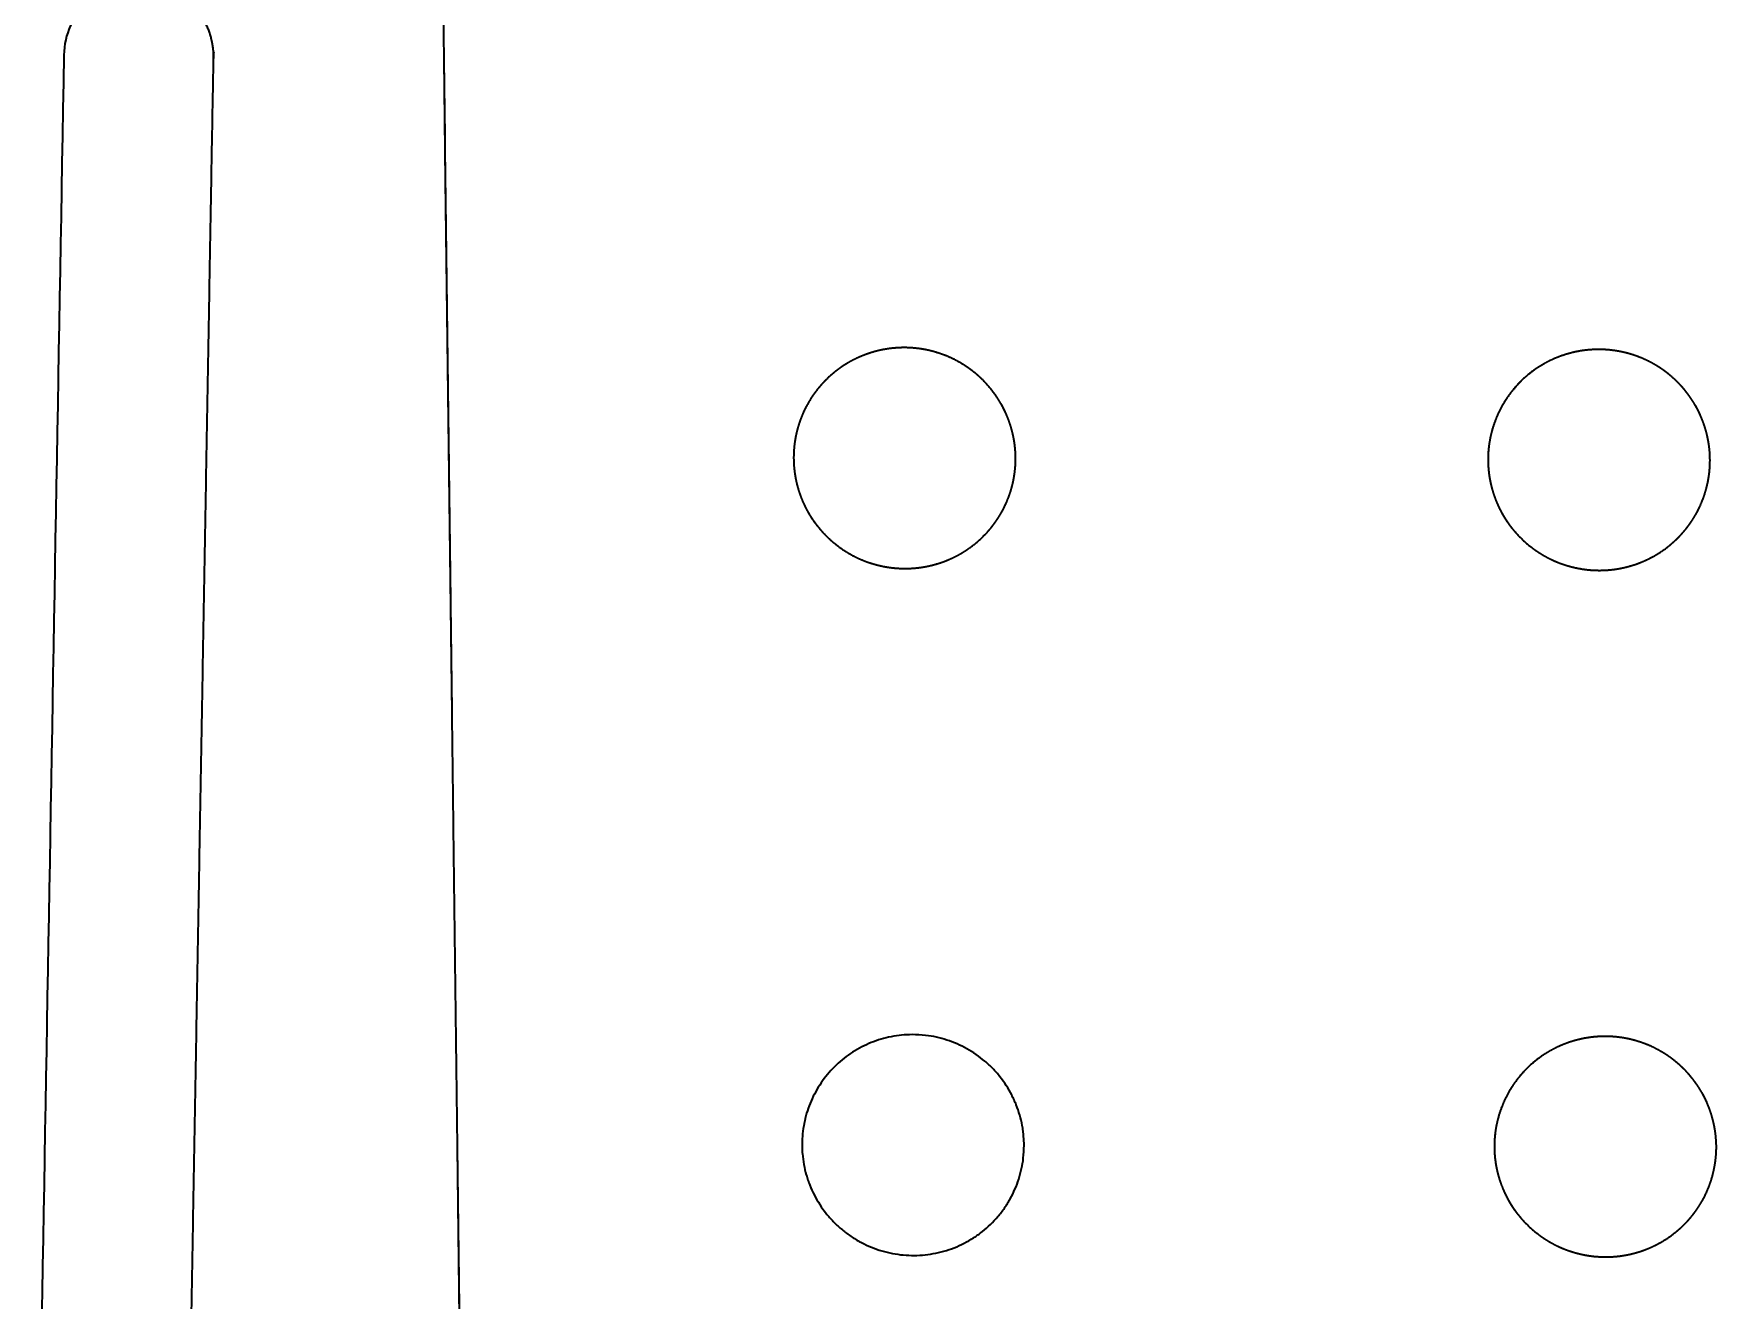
# Model space of a CAD drawing. Header units: millimetres. Extents: x 0 to 2809, y -1128 to 717.
# Drawn here: x 104.7 to 385.2, y -792.8 to -581.6 of the extents above; entities that cross this region are included whole.
import ezdxf

# ---------------------------------------------------------------- set-up
doc = ezdxf.new("R2010")
doc.units = ezdxf.units.MM
doc.layers.add('Blocks', color=7, linetype='Continuous')
doc.layers.add('Blocks$Inner', color=7, linetype='Continuous', lineweight=25, true_color=0x007f00)
doc.layers.add('Blocks$Outline', color=7, linetype='Continuous', lineweight=35, true_color=0xff3f3f)

# ---------------------------------------------------------------- blocks, each defined once
blk = doc.blocks.new('Balcony Lounge Bench w Arm Top')
at = {"layer": 'Blocks$Inner'}
blk.add_lwpolyline([(630.11, 196.08), (629.98, 196.08), (629.42, 196.07), (627.2, 196.04), (591.65, 195.61), (520.54, 194.73), (378.33, 192.99), (307.22, 192.12), (271.67, 191.68), (253.89, 191.46), (245, 191.36), (236.12, 191.25), (165.01, 190.37), (129.46, 189.94), (125.01, 189.88), (123.9, 189.87), (123.35, 189.86), (123.28, 189.86)], dxfattribs=at)
for points, weights, knots in [([(211.62, 401.18), (211.11, 401.18), (210.6, 401.16), (210.08, 401.12), (209.78, 401.09), (209.47, 401.06), (209.17, 401.02), (208.87, 400.98), (208.57, 400.93), (208.28, 400.87), (207.68, 400.76), (207.1, 400.63), (206.52, 400.46), (205.94, 400.29), (205.38, 400.1), (204.81, 399.87), (204.53, 399.76), (204.25, 399.64), (203.98, 399.52), (203.7, 399.39), (203.43, 399.26), (203.16, 399.12), (202.08, 398.56), (201.07, 397.9), (200.13, 397.15), (199.65, 396.78), (199.2, 396.38), (198.76, 395.95), (198.54, 395.74), (198.33, 395.52), (198.12, 395.3), (197.92, 395.07), (197.72, 394.85), (197.52, 394.62), (196.74, 393.69), (196.06, 392.7), (195.47, 391.64), (195.17, 391.11), (194.9, 390.56), (194.66, 390), (194.42, 389.44), (194.21, 388.88), (194.02, 388.3), (193.65, 387.16), (193.4, 385.98), (193.26, 384.76)], [1.00000000129, 1.00000000129, 1.00000000129, 1.00000000129, 1.00000000129, 1.00000000129, 1.00000000129, 1.00000000129, 1.00000000129, 1.00000000129, 1.00000000129, 1.00000000129, 1.00000000129, 1.00000000129, 1.00000000129, 1.00000000129, 1.00000000129, 1.00000000129, 1.00000000129, 1.00000000129, 1.00000000129, 1.00000000129, 1.00000000129, 1.00000000129, 1.00000000129, 1.00000000129, 1.00000000128, 1.00000000128, 1.00000000128, 1.00000000128, 1.00000000128, 1.00000000128, 1.00000000128, 1.00000000128, 1.00000000128, 1.00000000128, 1.00000000128, 1.00000000127, 1.00000000127, 1.00000000127, 1.00000000127, 1.00000000127, 1.00000000127, 1.00000000085, 1.00000000042, 1], [188.07936, 188.07936, 188.07936, 188.07936, 190.339095, 190.339095, 190.339095, 191.674228, 191.674228, 191.674228, 193.002714, 193.002714, 193.002714, 195.645063, 195.645063, 195.645063, 198.288148, 198.288148, 198.288148, 199.617567, 199.617567, 199.617567, 200.952643, 200.952643, 200.952643, 206.249106, 206.249106, 206.249106, 208.904177, 208.904177, 208.904177, 210.238948, 210.238948, 210.238948, 211.56576, 211.56576, 211.56576, 216.859268, 216.859268, 216.859268, 219.526189, 219.526189, 219.526189, 222.174239, 222.174239, 222.174239, 227.481018, 227.481018, 227.481018, 227.481018]), ([(211.35, 285.44), (210.74, 285.44), (210.14, 285.41), (209.55, 285.35), (208.36, 285.23), (207.18, 285), (206.01, 284.65), (205.72, 284.56), (205.43, 284.46), (205.15, 284.36), (204.86, 284.26), (204.58, 284.15), (204.3, 284.04), (203.74, 283.8), (203.2, 283.55), (202.66, 283.26), (202.13, 282.98), (201.62, 282.67), (201.11, 282.34), (200.86, 282.17), (200.61, 281.99), (200.37, 281.81), (200.12, 281.63), (199.88, 281.44), (199.65, 281.25), (198.7, 280.48), (197.85, 279.63), (197.08, 278.7), (196.7, 278.23), (196.34, 277.75), (196, 277.24), (195.83, 276.99), (195.66, 276.73), (195.5, 276.47), (195.35, 276.21), (195.2, 275.94), (195.05, 275.68), (194.48, 274.61), (194.01, 273.5), (193.66, 272.34), (193.48, 271.76), (193.32, 271.17), (193.2, 270.57), (193.08, 269.98), (192.99, 269.38), (192.93, 268.78), (192.86, 268.09), (192.82, 267.4), (192.83, 266.71)], [1.00000000034, 1.00000000034, 1.00000000034, 1.00000000034, 1.00000000034, 1.00000000034, 1.00000000034, 1.00000000034, 1.00000000034, 1.00000000034, 1.00000000034, 1.00000000034, 1.00000000034, 1.00000000034, 1.00000000034, 1.00000000034, 1.00000000034, 1.00000000034, 1.00000000034, 1.00000000034, 1.00000000034, 1.00000000034, 1.00000000034, 1.00000000034, 1.00000000034, 1.00000000034, 1.00000000034, 1.00000000034, 1.00000000034, 1.00000000034, 1.00000000034, 1.00000000034, 1.00000000033, 1.00000000033, 1.00000000033, 1.00000000033, 1.00000000033, 1.00000000033, 1.00000000033, 1.00000000033, 1.00000000033, 1.00000000033, 1.00000000033, 1.00000000033, 1.00000000033, 1.00000000033, 1.00000000022, 1.00000000011, 1], [286.704194, 286.704194, 286.704194, 286.704194, 288.498263, 288.498263, 288.498263, 292.12958, 292.12958, 292.12958, 293.044825, 293.044825, 293.044825, 293.955401, 293.955401, 293.955401, 295.766709, 295.766709, 295.766709, 297.578767, 297.578767, 297.578767, 298.490292, 298.490292, 298.490292, 299.405569, 299.405569, 299.405569, 303.036714, 303.036714, 303.036714, 304.857273, 304.857273, 304.857273, 305.772436, 305.772436, 305.772436, 306.68213, 306.68213, 306.68213, 310.311781, 310.311781, 310.311781, 312.140503, 312.140503, 312.140503, 313.95625, 313.95625, 313.95625, 316.032245, 316.032245, 316.032245, 316.032245])]:
    blk.add_rational_spline(points, weights, degree=3, knots=knots, dxfattribs=at)
for points, knots in [([(229.84, 380.62), (229.91, 381.22), (229.95, 381.83), (229.96, 382.44), (229.97, 383.05), (229.95, 383.66), (229.9, 384.26), (229.8, 385.47), (229.59, 386.66), (229.25, 387.82), (229.09, 388.41), (228.89, 388.99), (228.67, 389.55), (228.45, 390.11), (228.2, 390.66), (227.92, 391.2), (227.65, 391.73), (227.35, 392.25), (227.03, 392.76), (226.7, 393.27), (226.35, 393.76), (225.97, 394.24), (225.22, 395.18), (224.39, 396.05), (223.47, 396.83), (223.01, 397.22), (222.53, 397.58), (222.04, 397.93), (221.79, 398.1), (221.53, 398.26), (221.28, 398.42), (221.02, 398.58), (220.76, 398.74), (220.5, 398.88), (219.45, 399.47), (218.35, 399.94), (217.21, 400.31), (216.92, 400.4), (216.63, 400.49), (216.34, 400.56), (216.05, 400.64), (215.75, 400.71), (215.46, 400.78), (214.87, 400.9), (214.28, 401), (213.68, 401.07), (213, 401.14), (212.31, 401.18), (211.62, 401.18)], [156.865905, 156.865905, 156.865905, 156.865905, 158.696818, 158.696818, 158.696818, 160.523878, 160.523878, 160.523878, 164.158239, 164.158239, 164.158239, 165.988784, 165.988784, 165.988784, 167.80526, 167.80526, 167.80526, 169.617586, 169.617586, 169.617586, 171.443195, 171.443195, 171.443195, 175.081865, 175.081865, 175.081865, 176.898776, 176.898776, 176.898776, 177.814229, 177.814229, 177.814229, 178.726987, 178.726987, 178.726987, 182.356782, 182.356782, 182.356782, 183.2672, 183.2672, 183.2672, 184.182827, 184.182827, 184.182827, 186.00261, 186.00261, 186.00261, 188.07936, 188.07936, 188.07936, 188.07936]), ([(326.13, 402.24), (325.61, 402.24), (325.09, 402.21), (324.27, 402.14), (323.96, 402.11), (323.36, 402.03), (323.07, 401.98), (322.18, 401.81), (321.59, 401.67), (320.44, 401.34), (319.87, 401.14), (319.03, 400.81), (318.75, 400.69), (318.2, 400.44), (317.93, 400.3), (316.58, 399.6), (315.58, 398.94), (314.17, 397.81), (313.71, 397.41), (313.06, 396.77), (312.84, 396.56), (312.43, 396.11), (312.23, 395.88), (311.26, 394.73), (310.58, 393.74), (309.7, 392.14), (309.43, 391.59), (308.95, 390.48), (308.74, 389.91), (308.19, 388.19), (307.93, 387.01), (307.79, 385.79)], [188.106057, 188.106057, 188.106057, 188.106057, 190.401571, 190.401571, 191.727325, 191.727325, 193.05308, 193.05308, 195.704589, 195.704589, 198.356097, 198.356097, 199.681852, 199.681852, 201.007606, 201.007606, 206.310624, 206.310624, 208.962133, 208.962133, 210.287887, 210.287887, 211.613642, 211.613642, 216.916659, 216.916659, 219.568168, 219.568168, 222.219677, 222.219677, 227.522695, 227.522695, 227.522695, 227.522695]), ([(344.33, 381.69), (344.39, 382.3), (344.43, 382.91), (344.44, 383.52), (344.45, 384.13), (344.43, 384.74), (344.38, 385.34), (344.28, 386.55), (344.06, 387.74), (343.73, 388.9), (343.56, 389.48), (343.36, 390.07), (343.14, 390.63), (342.92, 391.19), (342.67, 391.74), (342.39, 392.28), (342.12, 392.81), (341.82, 393.33), (341.49, 393.84), (341.16, 394.35), (340.81, 394.84), (340.43, 395.31), (339.68, 396.26), (338.85, 397.12), (337.93, 397.9), (337.47, 398.29), (337, 398.65), (336.5, 399), (336.25, 399.17), (336, 399.33), (335.74, 399.49), (335.49, 399.65), (335.23, 399.8), (334.96, 399.95), (333.92, 400.53), (332.82, 401.01), (331.68, 401.37), (331.39, 401.46), (331.1, 401.55), (330.81, 401.62), (330.52, 401.7), (330.23, 401.77), (329.93, 401.83), (329.35, 401.96), (328.75, 402.06), (328.16, 402.12), (327.49, 402.2), (326.81, 402.24), (326.13, 402.24)], [156.896302, 156.896302, 156.896302, 156.896302, 158.728088, 158.728088, 158.728088, 160.556083, 160.556083, 160.556083, 164.192736, 164.192736, 164.192736, 166.024558, 166.024558, 166.024558, 167.842344, 167.842344, 167.842344, 169.656046, 169.656046, 169.656046, 171.483067, 171.483067, 171.483067, 175.124349, 175.124349, 175.124349, 176.942526, 176.942526, 176.942526, 177.858585, 177.858585, 177.858585, 178.771904, 178.771904, 178.771904, 182.403733, 182.403733, 182.403733, 183.314608, 183.314608, 183.314608, 184.230674, 184.230674, 184.230674, 186.051281, 186.051281, 186.051281, 188.106057, 188.106057, 188.106057, 188.106057]), ([(193.13, 382.56), (193.14, 381.38), (193.25, 380.22), (193.59, 378.5), (193.73, 377.93), (194.06, 376.81), (194.25, 376.26), (194.68, 375.19), (194.92, 374.66), (195.45, 373.63), (195.74, 373.13), (196.69, 371.65), (197.4, 370.74), (198.59, 369.48), (199.01, 369.08), (199.89, 368.32), (200.35, 367.95), (201.77, 366.94), (202.76, 366.36), (204.34, 365.63), (204.88, 365.41), (205.98, 365.02), (206.54, 364.86), (208.22, 364.44), (209.36, 364.27), (210.85, 364.19), (211.17, 364.18), (211.5, 364.18)], [100.882808, 100.882808, 100.882808, 100.882808, 104.381496, 104.381496, 106.13084, 106.13084, 107.880183, 107.880183, 109.629527, 109.629527, 111.378871, 111.378871, 114.877558, 114.877558, 116.626902, 116.626902, 118.376246, 118.376246, 121.874933, 121.874933, 123.624277, 123.624277, 125.37362, 125.37362, 128.872308, 128.872308, 129.848237, 129.848237, 129.848237, 129.848237]), ([(307.67, 383.62), (307.68, 382.44), (307.79, 381.28), (308.13, 379.55), (308.27, 378.98), (308.6, 377.87), (308.79, 377.32), (309.22, 376.24), (309.46, 375.72), (309.99, 374.69), (310.28, 374.18), (311.22, 372.7), (311.94, 371.79), (313.13, 370.53), (313.55, 370.13), (314.42, 369.37), (314.88, 369), (316.3, 367.99), (317.3, 367.41), (318.87, 366.68), (319.41, 366.46), (320.51, 366.08), (321.07, 365.91), (322.75, 365.49), (323.89, 365.32), (325.37, 365.24), (325.7, 365.24), (326.02, 365.24)], [100.876688, 100.876688, 100.876688, 100.876688, 104.377203, 104.377203, 106.127461, 106.127461, 107.877719, 107.877719, 109.627976, 109.627976, 111.378234, 111.378234, 114.878749, 114.878749, 116.629007, 116.629007, 118.379265, 118.379265, 121.87978, 121.87978, 123.630038, 123.630038, 125.380296, 125.380296, 128.880811, 128.880811, 129.851545, 129.851545, 129.851545, 129.851545]), ([(334.34, 367.24), (334.39, 367.26), (334.42, 367.28), (334.46, 367.3), (335.53, 367.85), (336.54, 368.51), (337.48, 369.27), (337.95, 369.65), (338.41, 370.05), (338.84, 370.47), (339.27, 370.89), (339.68, 371.33), (340.07, 371.8), (340.46, 372.26), (340.83, 372.74), (341.17, 373.24), (341.51, 373.74), (341.84, 374.26), (342.13, 374.79), (342.72, 375.85), (343.19, 376.96), (343.56, 378.12), (343.75, 378.7), (343.9, 379.29), (344.03, 379.89), (344.16, 380.48), (344.26, 381.08), (344.33, 381.69)], [138.559398, 138.559398, 138.559398, 138.559398, 138.672921, 138.672921, 138.672921, 142.312855, 142.312855, 142.312855, 144.139323, 144.139323, 144.139323, 145.952416, 145.952416, 145.952416, 147.76957, 147.76957, 147.76957, 149.600859, 149.600859, 149.600859, 153.236798, 153.236798, 153.236798, 155.064587, 155.064587, 155.064587, 156.896302, 156.896302, 156.896302, 156.896302]), ([(219.85, 366.19), (219.89, 366.21), (219.91, 366.22), (219.93, 366.24), (221.01, 366.79), (222.02, 367.45), (222.97, 368.2), (223.44, 368.58), (223.9, 368.98), (224.33, 369.41), (224.77, 369.83), (225.18, 370.27), (225.57, 370.73), (225.96, 371.19), (226.32, 371.67), (226.67, 372.17), (227.01, 372.67), (227.34, 373.19), (227.63, 373.72), (228.22, 374.78), (228.7, 375.89), (229.07, 377.05), (229.26, 377.63), (229.41, 378.22), (229.54, 378.81), (229.67, 379.41), (229.77, 380.01), (229.84, 380.62)], [138.563674, 138.563674, 138.563674, 138.563674, 138.645644, 138.645644, 138.645644, 142.285364, 142.285364, 142.285364, 144.111638, 144.111638, 144.111638, 145.924571, 145.924571, 145.924571, 147.741569, 147.741569, 147.741569, 149.572592, 149.572592, 149.572592, 153.207692, 153.207692, 153.207692, 155.034924, 155.034924, 155.034924, 156.865905, 156.865905, 156.865905, 156.865905]), ([(211.5, 364.18), (211.71, 364.18), (211.92, 364.19), (212.13, 364.19), (212.43, 364.2), (212.74, 364.22), (213.04, 364.25), (214.23, 364.35), (215.41, 364.56), (216.57, 364.9), (216.86, 364.98), (217.15, 365.07), (217.44, 365.17), (217.72, 365.27), (218.01, 365.37), (218.29, 365.49), (218.82, 365.69), (219.33, 365.93), (219.85, 366.19)], [129.848237, 129.848237, 129.848237, 129.848237, 130.486818, 130.486818, 130.486818, 131.397399, 131.397399, 131.397399, 135.027748, 135.027748, 135.027748, 135.940611, 135.940611, 135.940611, 136.856321, 136.856321, 136.856321, 138.563674, 138.563674, 138.563674, 138.563674]), ([(326.02, 365.24), (326.24, 365.24), (326.46, 365.24), (326.67, 365.25), (326.97, 365.26), (327.27, 365.28), (327.57, 365.3), (328.77, 365.4), (329.95, 365.62), (331.1, 365.96), (331.39, 366.04), (331.68, 366.13), (331.96, 366.23), (332.25, 366.33), (332.54, 366.43), (332.82, 366.55), (333.33, 366.75), (333.84, 366.98), (334.34, 367.24)], [129.851545, 129.851545, 129.851545, 129.851545, 130.512775, 130.512775, 130.512775, 131.423598, 131.423598, 131.423598, 135.054635, 135.054635, 135.054635, 135.967609, 135.967609, 135.967609, 136.883462, 136.883462, 136.883462, 138.559398, 138.559398, 138.559398, 138.559398]), ([(325.86, 286.84), (325.36, 286.84), (324.86, 286.82), (324.05, 286.75), (323.75, 286.72), (323.15, 286.64), (322.85, 286.59), (321.96, 286.43), (321.37, 286.29), (320.22, 285.96), (319.65, 285.76), (318.81, 285.43), (318.53, 285.31), (317.97, 285.06), (317.7, 284.92), (316.35, 284.23), (315.34, 283.57), (313.93, 282.45), (313.47, 282.05), (312.81, 281.41), (312.6, 281.19), (312.19, 280.75), (311.98, 280.52), (311.01, 279.37), (310.32, 278.37), (309.44, 276.78), (309.17, 276.23), (308.68, 275.12), (308.47, 274.55), (307.91, 272.83), (307.65, 271.65), (307.51, 270.44)], [220.406331, 220.406331, 220.406331, 220.406331, 222.616781, 222.616781, 223.943049, 223.943049, 225.269317, 225.269317, 227.921853, 227.921853, 230.574389, 230.574389, 231.900657, 231.900657, 233.226925, 233.226925, 238.531997, 238.531997, 241.184533, 241.184533, 242.510801, 242.510801, 243.837069, 243.837069, 249.142141, 249.142141, 251.794677, 251.794677, 254.447213, 254.447213, 259.752285, 259.752285, 259.752285, 259.752285]), ([(344.07, 266.26), (344.14, 266.87), (344.18, 267.48), (344.19, 268.09), (344.2, 268.69), (344.18, 269.3), (344.13, 269.91), (344.03, 271.12), (343.82, 272.3), (343.49, 273.47), (343.32, 274.05), (343.13, 274.63), (342.91, 275.2), (342.69, 275.76), (342.44, 276.31), (342.16, 276.85), (341.89, 277.38), (341.59, 277.9), (341.27, 278.41), (340.94, 278.92), (340.59, 279.41), (340.21, 279.89), (339.47, 280.83), (338.63, 281.7), (337.72, 282.48), (337.26, 282.87), (336.78, 283.23), (336.29, 283.58), (336.04, 283.75), (335.79, 283.92), (335.53, 284.08), (335.28, 284.24), (335.02, 284.39), (334.75, 284.54), (333.71, 285.12), (332.61, 285.6), (331.47, 285.96), (331.18, 286.06), (330.89, 286.14), (330.6, 286.22), (330.31, 286.3), (330.02, 286.37), (329.72, 286.43), (329.14, 286.56), (328.54, 286.66), (327.95, 286.72), (327.25, 286.8), (326.56, 286.84), (325.86, 286.84)], [189.143984, 189.143984, 189.143984, 189.143984, 190.975584, 190.975584, 190.975584, 192.803407, 192.803407, 192.803407, 196.439471, 196.439471, 196.439471, 198.27095, 198.27095, 198.27095, 200.088391, 200.088391, 200.088391, 201.901667, 201.901667, 201.901667, 203.728194, 203.728194, 203.728194, 207.36865, 207.36865, 207.36865, 209.186318, 209.186318, 209.186318, 210.102127, 210.102127, 210.102127, 211.015266, 211.015266, 211.015266, 214.646266, 214.646266, 214.646266, 215.556914, 215.556914, 215.556914, 216.472782, 216.472782, 216.472782, 218.293091, 218.293091, 218.293091, 220.406331, 220.406331, 220.406331, 220.406331]), ([(229.58, 268.74), (229.52, 269.35), (229.43, 269.95), (229.32, 270.55), (229.2, 271.15), (229.06, 271.74), (228.88, 272.32), (228.54, 273.48), (228.08, 274.59), (227.52, 275.66), (227.24, 276.19), (226.93, 276.72), (226.59, 277.22), (226.26, 277.73), (225.91, 278.21), (225.53, 278.68), (225.15, 279.14), (224.75, 279.59), (224.33, 280.01), (223.9, 280.44), (223.46, 280.85), (222.99, 281.24), (222.06, 282), (221.07, 282.67), (220.01, 283.25), (219.48, 283.53), (218.94, 283.79), (218.39, 284.02), (218.11, 284.14), (217.83, 284.25), (217.54, 284.35), (217.26, 284.45), (216.97, 284.55), (216.69, 284.64), (215.54, 284.99), (214.37, 285.22), (213.17, 285.34), (212.87, 285.37), (212.57, 285.4), (212.27, 285.41), (211.97, 285.43), (211.66, 285.44), (211.35, 285.44)], [259.385802, 259.385802, 259.385802, 259.385802, 261.21721, 261.21721, 261.21721, 263.044627, 263.044627, 263.044627, 266.67938, 266.67938, 266.67938, 268.50996, 268.50996, 268.50996, 270.326393, 270.326393, 270.326393, 272.138671, 272.138671, 272.138671, 273.964241, 273.964241, 273.964241, 277.602565, 277.602565, 277.602565, 279.419527, 279.419527, 279.419527, 280.335017, 280.335017, 280.335017, 281.247679, 281.247679, 281.247679, 284.877717, 284.877717, 284.877717, 285.788372, 285.788372, 285.788372, 286.704194, 286.704194, 286.704194, 286.704194]), ([(211.17, 248.44), (211.76, 248.44), (212.35, 248.46), (212.93, 248.52), (213.53, 248.58), (214.13, 248.67), (214.72, 248.78), (215.02, 248.84), (215.31, 248.91), (215.61, 248.98), (215.9, 249.05), (216.19, 249.13), (216.48, 249.22), (217.64, 249.57), (218.75, 250.03), (219.81, 250.6), (220.35, 250.88), (220.87, 251.2), (221.38, 251.53), (221.88, 251.87), (222.37, 252.23), (222.83, 252.61), (223.77, 253.38), (224.63, 254.23), (225.4, 255.17), (225.79, 255.64), (226.15, 256.13), (226.49, 256.63), (226.83, 257.13), (227.14, 257.65), (227.43, 258.18), (227.72, 258.72), (227.98, 259.26), (228.21, 259.82), (228.45, 260.38), (228.66, 260.96), (228.83, 261.54), (229.19, 262.71), (229.43, 263.89), (229.56, 265.1), (229.62, 265.7), (229.65, 266.31), (229.66, 266.92), (229.66, 267.53), (229.63, 268.14), (229.58, 268.74)], [228.450597, 228.450597, 228.450597, 228.450597, 230.22709, 230.22709, 230.22709, 232.047555, 232.047555, 232.047555, 232.963566, 232.963566, 232.963566, 233.874397, 233.874397, 233.874397, 237.506583, 237.506583, 237.506583, 239.33684, 239.33684, 239.33684, 241.155307, 241.155307, 241.155307, 244.797596, 244.797596, 244.797596, 246.624966, 246.624966, 246.624966, 248.439037, 248.439037, 248.439037, 250.257208, 250.257208, 250.257208, 252.08931, 252.08931, 252.08931, 255.726207, 255.726207, 255.726207, 257.554202, 257.554202, 257.554202, 259.385802, 259.385802, 259.385802, 259.385802]), ([(307.38, 268.18), (307.39, 267.01), (307.5, 265.85), (307.84, 264.13), (307.98, 263.56), (308.31, 262.44), (308.5, 261.9), (308.93, 260.83), (309.17, 260.3), (309.7, 259.27), (309.99, 258.76), (310.94, 257.29), (311.65, 256.38), (312.84, 255.13), (313.26, 254.73), (314.14, 253.96), (314.6, 253.6), (316.01, 252.59), (317.01, 252.01), (318.58, 251.28), (319.12, 251.06), (320.22, 250.68), (320.78, 250.51), (322.46, 250.1), (323.6, 249.93), (325.08, 249.85), (325.41, 249.84), (325.74, 249.84)], [133.174152, 133.174152, 133.174152, 133.174152, 136.670148, 136.670148, 138.418146, 138.418146, 140.166144, 140.166144, 141.914142, 141.914142, 143.662141, 143.662141, 147.158137, 147.158137, 148.906135, 148.906135, 150.654133, 150.654133, 154.150129, 154.150129, 155.898127, 155.898127, 157.646125, 157.646125, 161.142122, 161.142122, 162.121574, 162.121574, 162.121574, 162.121574]), ([(192.91, 265.16), (192.91, 265.06), (192.92, 264.97), (193, 264.28), (193.09, 263.68), (193.46, 261.91), (193.82, 260.76), (194.41, 259.37), (194.53, 259.09), (194.8, 258.54), (194.93, 258.27), (195.37, 257.48), (195.68, 256.96), (196.35, 255.97), (196.71, 255.49), (197.29, 254.8), (197.49, 254.57), (197.9, 254.12), (198.12, 253.9), (199.19, 252.84), (200.13, 252.09), (201.64, 251.1), (202.16, 250.8), (202.96, 250.38), (203.24, 250.24), (203.79, 249.99), (204.06, 249.87), (205.46, 249.31), (206.61, 248.97), (208.39, 248.64), (208.99, 248.56), (210.12, 248.46), (210.65, 248.44), (211.17, 248.44)], [188.604545, 188.604545, 188.604545, 188.604545, 189.002672, 189.002672, 191.654942, 191.654942, 196.959484, 196.959484, 198.28562, 198.28562, 199.611755, 199.611755, 202.264026, 202.264026, 204.916297, 204.916297, 206.242432, 206.242432, 207.568568, 207.568568, 212.873109, 212.873109, 215.52538, 215.52538, 216.851516, 216.851516, 218.177651, 218.177651, 223.482193, 223.482193, 226.134464, 226.134464, 228.450597, 228.450597, 228.450597, 228.450597]), ([(325.74, 249.84), (325.94, 249.84), (326.14, 249.84), (326.34, 249.85), (326.64, 249.86), (326.94, 249.88), (327.25, 249.9), (328.44, 250), (329.62, 250.22), (330.78, 250.55), (331.07, 250.63), (331.36, 250.73), (331.65, 250.82), (331.93, 250.92), (332.22, 251.03), (332.5, 251.14), (333.06, 251.36), (333.61, 251.61), (334.14, 251.89), (335.22, 252.44), (336.23, 253.1), (337.18, 253.85), (337.65, 254.23), (338.11, 254.63), (338.55, 255.05), (338.98, 255.47), (339.39, 255.91), (339.78, 256.38), (340.17, 256.84), (340.54, 257.32), (340.89, 257.81), (341.23, 258.31), (341.56, 258.84), (341.85, 259.37), (342.44, 260.43), (342.92, 261.54), (343.29, 262.69), (343.48, 263.27), (343.64, 263.86), (343.77, 264.46), (343.9, 265.05), (344, 265.65), (344.07, 266.26)], [162.121574, 162.121574, 162.121574, 162.121574, 162.732049, 162.732049, 162.732049, 163.64278, 163.64278, 163.64278, 167.273595, 167.273595, 167.273595, 168.186545, 168.186545, 168.186545, 169.102389, 169.102389, 169.102389, 170.920155, 170.920155, 170.920155, 174.560307, 174.560307, 174.560307, 176.386863, 176.386863, 176.386863, 178.20007, 178.20007, 178.20007, 180.017344, 180.017344, 180.017344, 181.848701, 181.848701, 181.848701, 185.484651, 185.484651, 185.484651, 187.312388, 187.312388, 187.312388, 189.143984, 189.143984, 189.143984, 189.143984]), ([(144.51, 151.75), (142.71, 151.78), (141.06, 151.41), (138.22, 150.26), (136.94, 149.44), (134.69, 147.34), (133.72, 146.03), (132.3, 143), (131.89, 141.25), (131.83, 137.71), (132.18, 135.95), (133.49, 132.87), (134.41, 131.53), (136.59, 129.35), (137.84, 128.49), (140.64, 127.24), (142.28, 126.82), (144.08, 126.79)], [1457.158795, 1457.158795, 1457.158795, 1457.158795, 1462.105057, 1462.105057, 1467.051318, 1467.051318, 1471.99758, 1471.99758, 1476.943841, 1476.943841, 1481.890103, 1481.890103, 1486.836364, 1486.836364, 1491.782626, 1491.782626, 1496.728887, 1496.728887, 1496.728887, 1496.728887])]:
    blk.add_open_spline(points, degree=3, knots=knots, dxfattribs=at)
for points, degree in [([(193.26, 384.76), (193.17, 384.02), (193.13, 383.29), (193.13, 382.56)], 3), ([(307.51, 270.44), (307.42, 269.68), (307.38, 268.93), (307.38, 268.18)], 3), ([(192.83, 266.71), (192.83, 266.19), (192.86, 265.67), (192.91, 265.16)], 3), ([(431.59, 146.72), (288.05, 149.23), (144.51, 151.75)], 2), ([(144.08, 126.79), (287.61, 124.27), (431.15, 121.76)], 2)]:
    blk.add_open_spline(points, degree=degree, dxfattribs=at)
blk.add_rational_spline([(307.79, 385.79), (307.71, 385.06), (307.67, 384.34), (307.67, 383.62)], [1, 0.999999999996, 0.999999999996, 1], degree=3, dxfattribs=at)
at = {"layer": 'Blocks$Outline'}
for points, weights, knots in [([(193.13, 382.56), (193.13, 383.29), (193.17, 384.02), (193.26, 384.76), (193.4, 385.98), (193.65, 387.16), (194.02, 388.3), (194.21, 388.88), (194.42, 389.44), (194.66, 390), (194.9, 390.56), (195.17, 391.11), (195.47, 391.64), (196.06, 392.7), (196.74, 393.69), (197.52, 394.62), (197.72, 394.85), (197.92, 395.07), (198.12, 395.3), (198.33, 395.52), (198.54, 395.74), (198.76, 395.95), (199.2, 396.38), (199.65, 396.78), (200.13, 397.15), (201.07, 397.9), (202.08, 398.56), (203.16, 399.12), (203.43, 399.26), (203.7, 399.39), (203.98, 399.52), (204.25, 399.64), (204.53, 399.76), (204.81, 399.87), (205.38, 400.1), (205.94, 400.29), (206.52, 400.46), (207.1, 400.63), (207.68, 400.76), (208.28, 400.87), (208.57, 400.93), (208.87, 400.98), (209.17, 401.02), (209.47, 401.06), (209.78, 401.09), (210.08, 401.12), (210.6, 401.16), (211.11, 401.18), (211.62, 401.18), (212.31, 401.18), (213, 401.14), (213.68, 401.07), (214.28, 401), (214.87, 400.9), (215.46, 400.78), (215.75, 400.71), (216.05, 400.64), (216.34, 400.56), (216.63, 400.49), (216.92, 400.4), (217.21, 400.31), (218.35, 399.94), (219.45, 399.47), (220.5, 398.88), (220.76, 398.74), (221.02, 398.58), (221.28, 398.42), (221.53, 398.26), (221.79, 398.1), (222.04, 397.93), (222.53, 397.58), (223.01, 397.22), (223.47, 396.83), (224.39, 396.05), (225.22, 395.18), (225.97, 394.24), (226.35, 393.76), (226.7, 393.27), (227.03, 392.76), (227.35, 392.25), (227.65, 391.73), (227.92, 391.2), (228.2, 390.66), (228.45, 390.11), (228.67, 389.55), (228.89, 388.99), (229.09, 388.41), (229.25, 387.82), (229.59, 386.66), (229.8, 385.47), (229.9, 384.26), (229.95, 383.66), (229.97, 383.05), (229.96, 382.44), (229.95, 381.83), (229.91, 381.22), (229.84, 380.62), (229.77, 380.01), (229.67, 379.41), (229.54, 378.81), (229.41, 378.22), (229.26, 377.63), (229.07, 377.05), (228.7, 375.89), (228.22, 374.78), (227.63, 373.72), (227.34, 373.19), (227.01, 372.67), (226.67, 372.17), (226.32, 371.67), (225.96, 371.19), (225.57, 370.73), (225.18, 370.27), (224.77, 369.83), (224.33, 369.41), (223.9, 368.98), (223.44, 368.58), (222.97, 368.2), (222.02, 367.45), (221.01, 366.79), (219.93, 366.24), (219.91, 366.22), (219.89, 366.21), (219.85, 366.19), (219.33, 365.93), (218.82, 365.69), (218.29, 365.49), (218.01, 365.37), (217.72, 365.27), (217.44, 365.17), (217.15, 365.07), (216.86, 364.98), (216.57, 364.9), (215.41, 364.56), (214.23, 364.35), (213.04, 364.25), (212.74, 364.22), (212.43, 364.2), (212.13, 364.19), (211.92, 364.19), (211.71, 364.18), (211.5, 364.18), (211.17, 364.18), (210.85, 364.19), (209.36, 364.27), (208.22, 364.44), (206.54, 364.86), (205.98, 365.02), (204.88, 365.41), (204.34, 365.63), (202.76, 366.36), (201.77, 366.94), (200.35, 367.95), (199.89, 368.32), (199.01, 369.08), (198.59, 369.48), (197.4, 370.74), (196.69, 371.65), (195.74, 373.13), (195.45, 373.63), (194.92, 374.66), (194.68, 375.19), (194.25, 376.26), (194.06, 376.81), (193.73, 377.93), (193.59, 378.5), (193.25, 380.22), (193.14, 381.38), (193.13, 382.56)], [0.999999998707, 0.999999998707, 0.999999998707, 0.999999998707, 0.99999999913, 0.999999999553, 0.999999999975, 0.999999999977, 0.999999999978, 0.999999999979, 0.99999999998, 0.999999999981, 0.999999999982, 0.999999999984, 0.999999999986, 0.999999999988, 0.999999999988, 0.999999999989, 0.999999999989, 0.99999999999, 0.99999999999, 0.99999999999, 0.999999999991, 0.999999999992, 0.999999999993, 0.999999999994, 0.999999999995, 0.999999999996, 0.999999999997, 0.999999999997, 0.999999999997, 0.999999999997, 0.999999999997, 0.999999999998, 0.999999999998, 0.999999999998, 0.999999999999, 0.999999999999, 0.999999999999, 0.999999999999, 1, 1, 1, 1, 1, 1, 1, 1, 1, 1, 1, 1, 1, 1, 1, 1, 1, 1, 1, 1, 1, 1, 1, 1, 1, 1, 1, 1, 1, 1, 1, 1, 1, 1, 1, 1, 1, 1, 1, 1, 1, 1, 1, 1, 1, 1, 1, 1, 1, 1, 1, 1, 1, 1, 1, 1, 1, 1, 1, 1, 1, 1, 1, 1, 1, 1, 1, 1, 1, 1, 1, 1, 1, 1, 1, 1, 1, 1, 1, 1, 1, 1, 1, 1, 1, 1, 1, 1, 1, 1, 1, 1, 1, 1, 1, 1, 1, 1, 1, 1, 1, 1, 1, 1, 1, 1, 1, 1, 1, 1, 1, 1, 1, 1, 1, 1, 1, 1, 1, 1, 1, 1, 1, 1, 1, 1, 1, 1, 1], [-230.702825, -230.702825, -230.702825, -230.702825, -227.481018, -227.481018, -227.481018, -222.174239, -222.174239, -222.174239, -219.526189, -219.526189, -219.526189, -216.859268, -216.859268, -216.859268, -211.56576, -211.56576, -211.56576, -210.238948, -210.238948, -210.238948, -208.904177, -208.904177, -208.904177, -206.249106, -206.249106, -206.249106, -200.952643, -200.952643, -200.952643, -199.617567, -199.617567, -199.617567, -198.288148, -198.288148, -198.288148, -195.645063, -195.645063, -195.645063, -193.002714, -193.002714, -193.002714, -191.674228, -191.674228, -191.674228, -190.339095, -190.339095, -190.339095, -188.07936, -188.07936, -188.07936, -186.00261, -186.00261, -186.00261, -184.182827, -184.182827, -184.182827, -183.2672, -183.2672, -183.2672, -182.356782, -182.356782, -182.356782, -178.726987, -178.726987, -178.726987, -177.814229, -177.814229, -177.814229, -176.898776, -176.898776, -176.898776, -175.081865, -175.081865, -175.081865, -171.443195, -171.443195, -171.443195, -169.617586, -169.617586, -169.617586, -167.80526, -167.80526, -167.80526, -165.988784, -165.988784, -165.988784, -164.158239, -164.158239, -164.158239, -160.523878, -160.523878, -160.523878, -158.696818, -158.696818, -158.696818, -156.865905, -156.865905, -156.865905, -155.034924, -155.034924, -155.034924, -153.207692, -153.207692, -153.207692, -149.572592, -149.572592, -149.572592, -147.741569, -147.741569, -147.741569, -145.924571, -145.924571, -145.924571, -144.111638, -144.111638, -144.111638, -142.285364, -142.285364, -142.285364, -138.645644, -138.645644, -138.645644, -138.563674, -138.563674, -138.563674, -136.856321, -136.856321, -136.856321, -135.940611, -135.940611, -135.940611, -135.027748, -135.027748, -135.027748, -131.397399, -131.397399, -131.397399, -130.486818, -130.486818, -130.486818, -129.848237, -129.848237, -129.848237, -128.872308, -128.872308, -125.37362, -125.37362, -123.624277, -123.624277, -121.874933, -121.874933, -118.376246, -118.376246, -116.626902, -116.626902, -114.877558, -114.877558, -111.378871, -111.378871, -109.629527, -109.629527, -107.880183, -107.880183, -106.13084, -106.13084, -104.381496, -104.381496, -100.882808, -100.882808, -100.882808, -100.882808]), ([(307.67, 383.62), (307.67, 384.34), (307.71, 385.06), (307.79, 385.79), (307.93, 387.01), (308.19, 388.19), (308.74, 389.91), (308.95, 390.48), (309.43, 391.59), (309.7, 392.14), (310.58, 393.74), (311.26, 394.73), (312.23, 395.88), (312.43, 396.11), (312.84, 396.56), (313.06, 396.77), (313.71, 397.41), (314.17, 397.81), (315.58, 398.94), (316.58, 399.6), (317.93, 400.3), (318.2, 400.44), (318.75, 400.69), (319.03, 400.81), (319.87, 401.14), (320.44, 401.34), (321.59, 401.67), (322.18, 401.81), (323.07, 401.98), (323.36, 402.03), (323.96, 402.11), (324.27, 402.14), (325.09, 402.21), (325.61, 402.24), (326.13, 402.24), (326.81, 402.24), (327.49, 402.2), (328.16, 402.12), (328.75, 402.06), (329.35, 401.96), (329.93, 401.83), (330.23, 401.77), (330.52, 401.7), (330.81, 401.62), (331.1, 401.55), (331.39, 401.46), (331.68, 401.37), (332.82, 401.01), (333.92, 400.53), (334.96, 399.95), (335.23, 399.8), (335.49, 399.65), (335.74, 399.49), (336, 399.33), (336.25, 399.17), (336.5, 399), (337, 398.65), (337.47, 398.29), (337.93, 397.9), (338.85, 397.12), (339.68, 396.26), (340.43, 395.31), (340.81, 394.84), (341.16, 394.35), (341.49, 393.84), (341.82, 393.33), (342.12, 392.81), (342.39, 392.28), (342.67, 391.74), (342.92, 391.19), (343.14, 390.63), (343.36, 390.07), (343.56, 389.48), (343.73, 388.9), (344.06, 387.74), (344.28, 386.55), (344.38, 385.34), (344.43, 384.74), (344.45, 384.13), (344.44, 383.52), (344.43, 382.91), (344.39, 382.3), (344.33, 381.69), (344.26, 381.08), (344.16, 380.48), (344.03, 379.89), (343.9, 379.29), (343.75, 378.7), (343.56, 378.12), (343.19, 376.96), (342.72, 375.85), (342.13, 374.79), (341.84, 374.26), (341.51, 373.74), (341.17, 373.24), (340.83, 372.74), (340.46, 372.26), (340.07, 371.8), (339.68, 371.33), (339.27, 370.89), (338.84, 370.47), (338.41, 370.05), (337.95, 369.65), (337.48, 369.27), (336.54, 368.51), (335.53, 367.85), (334.46, 367.3), (334.42, 367.28), (334.39, 367.26), (334.34, 367.24), (333.84, 366.98), (333.33, 366.75), (332.82, 366.55), (332.54, 366.43), (332.25, 366.33), (331.96, 366.23), (331.68, 366.13), (331.39, 366.04), (331.1, 365.96), (329.95, 365.62), (328.77, 365.4), (327.57, 365.3), (327.27, 365.28), (326.97, 365.26), (326.67, 365.25), (326.46, 365.24), (326.24, 365.24), (326.02, 365.24), (325.7, 365.24), (325.37, 365.24), (323.89, 365.32), (322.75, 365.49), (321.07, 365.91), (320.51, 366.08), (319.41, 366.46), (318.87, 366.68), (317.3, 367.41), (316.3, 367.99), (314.88, 369), (314.42, 369.37), (313.55, 370.13), (313.13, 370.53), (311.94, 371.79), (311.22, 372.7), (310.28, 374.18), (309.99, 374.69), (309.46, 375.72), (309.22, 376.24), (308.79, 377.32), (308.6, 377.87), (308.27, 378.98), (308.13, 379.55), (307.79, 381.28), (307.68, 382.44), (307.67, 383.62)], [1, 0.999999999996, 0.999999999996, 1, 1, 1, 1, 1, 1, 1, 1, 1, 1, 1, 1, 1, 1, 1, 1, 1, 1, 1, 1, 1, 1, 1, 1, 1, 1, 1, 1, 1, 1, 1, 1, 1, 1, 1, 1, 1, 1, 1, 1, 1, 1, 1, 1, 1, 1, 1, 1, 1, 1, 1, 1, 1, 1, 1, 1, 1, 1, 1, 1, 1, 1, 1, 1, 1, 1, 1, 1, 1, 1, 1, 1, 1, 1, 1, 1, 1, 1, 1, 1, 1, 1, 1, 1, 1, 1, 1, 1, 1, 1, 1, 1, 1, 1, 1, 1, 1, 1, 1, 1, 1, 1, 1, 1, 1, 1, 1, 1, 1, 1, 1, 1, 1, 1, 1, 1, 1, 1, 1, 1, 1, 1, 1, 1, 1, 1, 1, 1, 1, 1, 1, 1, 1, 1, 1, 1, 1, 1, 1, 1, 1, 1, 1, 1, 1, 1, 1, 1, 1, 1, 1, 1], [-230.699928, -230.699928, -230.699928, -230.699928, -227.522695, -227.522695, -227.522695, -222.219677, -222.219677, -219.568168, -219.568168, -216.916659, -216.916659, -211.613642, -211.613642, -210.287887, -210.287887, -208.962133, -208.962133, -206.310624, -206.310624, -201.007606, -201.007606, -199.681852, -199.681852, -198.356097, -198.356097, -195.704589, -195.704589, -193.05308, -193.05308, -191.727325, -191.727325, -190.401571, -190.401571, -188.106057, -188.106057, -188.106057, -186.051281, -186.051281, -186.051281, -184.230674, -184.230674, -184.230674, -183.314608, -183.314608, -183.314608, -182.403733, -182.403733, -182.403733, -178.771904, -178.771904, -178.771904, -177.858585, -177.858585, -177.858585, -176.942526, -176.942526, -176.942526, -175.124349, -175.124349, -175.124349, -171.483067, -171.483067, -171.483067, -169.656046, -169.656046, -169.656046, -167.842344, -167.842344, -167.842344, -166.024558, -166.024558, -166.024558, -164.192736, -164.192736, -164.192736, -160.556083, -160.556083, -160.556083, -158.728088, -158.728088, -158.728088, -156.896302, -156.896302, -156.896302, -155.064587, -155.064587, -155.064587, -153.236798, -153.236798, -153.236798, -149.600859, -149.600859, -149.600859, -147.76957, -147.76957, -147.76957, -145.952416, -145.952416, -145.952416, -144.139323, -144.139323, -144.139323, -142.312855, -142.312855, -142.312855, -138.672921, -138.672921, -138.672921, -138.559398, -138.559398, -138.559398, -136.883462, -136.883462, -136.883462, -135.967609, -135.967609, -135.967609, -135.054635, -135.054635, -135.054635, -131.423598, -131.423598, -131.423598, -130.512775, -130.512775, -130.512775, -129.851545, -129.851545, -129.851545, -128.880811, -128.880811, -125.380296, -125.380296, -123.630038, -123.630038, -121.87978, -121.87978, -118.379265, -118.379265, -116.629007, -116.629007, -114.878749, -114.878749, -111.378234, -111.378234, -109.627976, -109.627976, -107.877719, -107.877719, -106.127461, -106.127461, -104.377203, -104.377203, -100.876688, -100.876688, -100.876688, -100.876688]), ([(192.83, 266.71), (192.82, 267.4), (192.86, 268.09), (192.93, 268.78), (192.99, 269.38), (193.08, 269.98), (193.2, 270.57), (193.32, 271.17), (193.48, 271.76), (193.66, 272.34), (194.01, 273.5), (194.48, 274.61), (195.05, 275.68), (195.2, 275.94), (195.35, 276.21), (195.5, 276.47), (195.66, 276.73), (195.83, 276.99), (196, 277.24), (196.34, 277.75), (196.7, 278.23), (197.08, 278.7), (197.85, 279.63), (198.7, 280.48), (199.65, 281.25), (199.88, 281.44), (200.12, 281.63), (200.37, 281.81), (200.61, 281.99), (200.86, 282.17), (201.11, 282.34), (201.62, 282.67), (202.13, 282.98), (202.66, 283.26), (203.2, 283.55), (203.74, 283.8), (204.3, 284.04), (204.58, 284.15), (204.86, 284.26), (205.15, 284.36), (205.43, 284.46), (205.72, 284.56), (206.01, 284.65), (207.18, 285), (208.36, 285.23), (209.55, 285.35), (210.14, 285.41), (210.74, 285.44), (211.35, 285.44), (211.66, 285.44), (211.97, 285.43), (212.27, 285.41), (212.57, 285.4), (212.87, 285.37), (213.17, 285.34), (214.37, 285.22), (215.54, 284.99), (216.69, 284.64), (216.97, 284.55), (217.26, 284.45), (217.54, 284.35), (217.83, 284.25), (218.11, 284.14), (218.39, 284.02), (218.94, 283.79), (219.48, 283.53), (220.01, 283.25), (221.07, 282.67), (222.06, 282), (222.99, 281.24), (223.46, 280.85), (223.9, 280.44), (224.33, 280.01), (224.75, 279.59), (225.15, 279.14), (225.53, 278.68), (225.91, 278.21), (226.26, 277.73), (226.59, 277.22), (226.93, 276.72), (227.24, 276.19), (227.52, 275.66), (228.08, 274.59), (228.54, 273.48), (228.88, 272.32), (229.06, 271.74), (229.2, 271.15), (229.32, 270.55), (229.43, 269.95), (229.52, 269.35), (229.58, 268.74), (229.63, 268.14), (229.66, 267.53), (229.66, 266.92), (229.65, 266.31), (229.62, 265.7), (229.56, 265.1), (229.43, 263.89), (229.19, 262.71), (228.83, 261.54), (228.66, 260.96), (228.45, 260.38), (228.21, 259.82), (227.98, 259.26), (227.72, 258.72), (227.43, 258.18), (227.14, 257.65), (226.83, 257.13), (226.49, 256.63), (226.15, 256.13), (225.79, 255.64), (225.4, 255.17), (224.63, 254.23), (223.77, 253.38), (222.83, 252.61), (222.37, 252.23), (221.88, 251.87), (221.38, 251.53), (220.87, 251.2), (220.35, 250.88), (219.81, 250.6), (218.75, 250.03), (217.64, 249.57), (216.48, 249.22), (216.19, 249.13), (215.9, 249.05), (215.61, 248.98), (215.31, 248.91), (215.02, 248.84), (214.72, 248.78), (214.13, 248.67), (213.53, 248.58), (212.93, 248.52), (212.35, 248.46), (211.76, 248.44), (211.17, 248.44), (210.65, 248.44), (210.12, 248.46), (208.99, 248.56), (208.39, 248.64), (206.61, 248.97), (205.46, 249.31), (204.06, 249.87), (203.79, 249.99), (203.24, 250.24), (202.96, 250.38), (202.16, 250.8), (201.64, 251.1), (200.13, 252.09), (199.19, 252.84), (198.12, 253.9), (197.9, 254.12), (197.49, 254.57), (197.29, 254.8), (196.71, 255.49), (196.35, 255.97), (195.68, 256.96), (195.37, 257.48), (194.93, 258.27), (194.8, 258.54), (194.53, 259.09), (194.41, 259.37), (193.82, 260.76), (193.46, 261.91), (193.09, 263.68), (193, 264.28), (192.92, 264.97), (192.91, 265.06), (192.91, 265.16), (192.86, 265.67), (192.83, 266.19), (192.83, 266.71)], [1, 1.00000000011, 1.00000000022, 1.00000000033, 1.00000000033, 1.00000000033, 1.00000000033, 1.00000000033, 1.00000000033, 1.00000000033, 1.00000000033, 1.00000000033, 1.00000000033, 1.00000000033, 1.00000000033, 1.00000000033, 1.00000000033, 1.00000000034, 1.00000000034, 1.00000000034, 1.00000000034, 1.00000000034, 1.00000000034, 1.00000000034, 1.00000000034, 1.00000000034, 1.00000000034, 1.00000000034, 1.00000000034, 1.00000000034, 1.00000000034, 1.00000000034, 1.00000000034, 1.00000000034, 1.00000000034, 1.00000000034, 1.00000000034, 1.00000000034, 1.00000000034, 1.00000000034, 1.00000000034, 1.00000000034, 1.00000000034, 1.00000000034, 1.00000000034, 1.00000000034, 1.00000000034, 1.00000000034, 1.00000000034, 1.00000000034, 1.00000000034, 1.00000000034, 1.00000000034, 1.00000000034, 1.00000000034, 1.00000000034, 1.00000000034, 1.00000000034, 1.00000000034, 1.00000000034, 1.00000000034, 1.00000000034, 1.00000000034, 1.00000000034, 1.00000000034, 1.00000000034, 1.00000000034, 1.00000000034, 1.00000000034, 1.00000000034, 1.00000000034, 1.00000000034, 1.00000000034, 1.00000000034, 1.00000000034, 1.00000000034, 1.00000000034, 1.00000000034, 1.00000000034, 1.00000000034, 1.00000000034, 1.00000000034, 1.00000000034, 1.00000000034, 1.00000000034, 1.00000000034, 1.00000000034, 1.00000000034, 1.00000000034, 1.00000000034, 1.00000000034, 1.00000000034, 1.00000000034, 1.00000000034, 1.00000000034, 1.00000000034, 1.00000000034, 1.00000000034, 1.00000000034, 1.00000000034, 1.00000000034, 1.00000000034, 1.00000000034, 1.00000000034, 1.00000000034, 1.00000000034, 1.00000000034, 1.00000000034, 1.00000000034, 1.00000000034, 1.00000000034, 1.00000000034, 1.00000000034, 1.00000000034, 1.00000000034, 1.00000000034, 1.00000000034, 1.00000000034, 1.00000000034, 1.00000000034, 1.00000000034, 1.00000000034, 1.00000000034, 1.00000000034, 1.00000000034, 1.00000000034, 1.00000000034, 1.00000000034, 1.00000000034, 1.00000000034, 1.00000000034, 1.00000000034, 1.00000000034, 1.00000000034, 1.00000000034, 1.00000000034, 1.00000000034, 1.00000000034, 1.00000000034, 1.00000000034, 1.00000000034, 1.00000000034, 1.00000000034, 1.00000000034, 1.00000000034, 1.00000000034, 1.00000000034, 1.00000000034, 1.00000000034, 1.00000000034, 1.00000000034, 1.00000000034, 1.00000000034, 1.00000000034, 1.00000000034, 1.00000000034, 1.00000000034, 1.00000000034, 1.00000000034, 1.00000000034, 1.00000000034, 1.00000000034, 1.00000000034, 1.00000000034, 1.00000000034, 1.00000000034, 1.00000000034, 1.00000000034, 1.00000000034, 1.00000000034, 1.00000000034, 1.00000000034], [-316.032245, -316.032245, -316.032245, -316.032245, -313.95625, -313.95625, -313.95625, -312.140503, -312.140503, -312.140503, -310.311781, -310.311781, -310.311781, -306.68213, -306.68213, -306.68213, -305.772436, -305.772436, -305.772436, -304.857273, -304.857273, -304.857273, -303.036714, -303.036714, -303.036714, -299.405569, -299.405569, -299.405569, -298.490292, -298.490292, -298.490292, -297.578767, -297.578767, -297.578767, -295.766709, -295.766709, -295.766709, -293.955401, -293.955401, -293.955401, -293.044825, -293.044825, -293.044825, -292.12958, -292.12958, -292.12958, -288.498263, -288.498263, -288.498263, -286.704194, -286.704194, -286.704194, -285.788372, -285.788372, -285.788372, -284.877717, -284.877717, -284.877717, -281.247679, -281.247679, -281.247679, -280.335017, -280.335017, -280.335017, -279.419527, -279.419527, -279.419527, -277.602565, -277.602565, -277.602565, -273.964241, -273.964241, -273.964241, -272.138671, -272.138671, -272.138671, -270.326393, -270.326393, -270.326393, -268.50996, -268.50996, -268.50996, -266.67938, -266.67938, -266.67938, -263.044627, -263.044627, -263.044627, -261.21721, -261.21721, -261.21721, -259.385802, -259.385802, -259.385802, -257.554202, -257.554202, -257.554202, -255.726207, -255.726207, -255.726207, -252.08931, -252.08931, -252.08931, -250.257208, -250.257208, -250.257208, -248.439037, -248.439037, -248.439037, -246.624966, -246.624966, -246.624966, -244.797596, -244.797596, -244.797596, -241.155307, -241.155307, -241.155307, -239.33684, -239.33684, -239.33684, -237.506583, -237.506583, -237.506583, -233.874397, -233.874397, -233.874397, -232.963566, -232.963566, -232.963566, -232.047555, -232.047555, -232.047555, -230.22709, -230.22709, -230.22709, -228.450597, -228.450597, -228.450597, -226.134464, -226.134464, -223.482193, -223.482193, -218.177651, -218.177651, -216.851516, -216.851516, -215.52538, -215.52538, -212.873109, -212.873109, -207.568568, -207.568568, -206.242432, -206.242432, -204.916297, -204.916297, -202.264026, -202.264026, -199.611755, -199.611755, -198.28562, -198.28562, -196.959484, -196.959484, -191.654942, -191.654942, -189.002672, -189.002672, -188.604545, -188.604545, -188.604545, -186.33853, -186.33853, -186.33853, -186.33853]), ([(466.47, 143.87), (465.96, 144.45), (465.41, 144.96), (464.82, 145.41), (463.44, 146.46), (461.93, 147.09), (460.57, 147.39), (459.21, 147.7), (458.01, 147.72), (457.08, 147.6), (451.8, 146.86), (442.29, 146.53), (431.59, 146.72), (335.9, 148.39), (240.21, 150.07), (144.51, 151.75), (142.71, 151.78), (141.06, 151.41), (138.22, 150.26), (136.94, 149.44), (134.69, 147.34), (133.72, 146.03), (132.99, 144.48), (132.97, 144.44), (132.96, 144.4)], [0.890981399418, 0.89093990177, 0.890900379466, 0.890863400792, 0.890775590108, 0.890702122623, 0.890650607809, 0.925677350803, 0.962105308315, 1, 0.893675675658, 0.893675675658, 1, 1, 1, 1, 1, 1, 1, 1, 1, 1, 1, 1, 1], [1121.937013, 1121.937013, 1121.937013, 1121.937013, 1124.160729, 1124.160729, 1124.160729, 1129.433094, 1129.433094, 1129.433094, 1134.682476, 1134.682476, 1134.682476, 1168.965914, 1168.965914, 1168.965914, 1457.158795, 1457.158795, 1457.158795, 1462.105057, 1462.105057, 1467.051318, 1467.051318, 1471.99758, 1471.99758, 1472.125998, 1472.125998, 1472.125998, 1472.125998])]:
    blk.add_rational_spline(points, weights, degree=3, knots=knots, dxfattribs=at)
for points, knots in [([(307.38, 268.18), (307.38, 268.93), (307.42, 269.68), (307.51, 270.44), (307.65, 271.65), (307.91, 272.83), (308.47, 274.55), (308.68, 275.12), (309.17, 276.23), (309.44, 276.78), (310.32, 278.37), (311.01, 279.37), (311.98, 280.52), (312.19, 280.75), (312.6, 281.19), (312.81, 281.41), (313.47, 282.05), (313.93, 282.45), (315.34, 283.57), (316.35, 284.23), (317.7, 284.92), (317.97, 285.06), (318.53, 285.31), (318.81, 285.43), (319.65, 285.76), (320.22, 285.96), (321.37, 286.29), (321.96, 286.43), (322.85, 286.59), (323.15, 286.64), (323.75, 286.72), (324.05, 286.75), (324.86, 286.82), (325.36, 286.84), (325.86, 286.84), (326.56, 286.84), (327.25, 286.8), (327.95, 286.72), (328.54, 286.66), (329.14, 286.56), (329.72, 286.43), (330.02, 286.37), (330.31, 286.3), (330.6, 286.22), (330.89, 286.14), (331.18, 286.06), (331.47, 285.96), (332.61, 285.6), (333.71, 285.12), (334.75, 284.54), (335.02, 284.39), (335.28, 284.24), (335.53, 284.08), (335.79, 283.92), (336.04, 283.75), (336.29, 283.58), (336.78, 283.23), (337.26, 282.87), (337.72, 282.48), (338.63, 281.7), (339.47, 280.83), (340.21, 279.89), (340.59, 279.41), (340.94, 278.92), (341.27, 278.41), (341.59, 277.9), (341.89, 277.38), (342.16, 276.85), (342.44, 276.31), (342.69, 275.76), (342.91, 275.2), (343.13, 274.63), (343.32, 274.05), (343.49, 273.47), (343.82, 272.3), (344.03, 271.12), (344.13, 269.91), (344.18, 269.3), (344.2, 268.69), (344.19, 268.09), (344.18, 267.48), (344.14, 266.87), (344.07, 266.26), (344, 265.65), (343.9, 265.05), (343.77, 264.46), (343.64, 263.86), (343.48, 263.27), (343.29, 262.69), (342.92, 261.54), (342.44, 260.43), (341.85, 259.37), (341.56, 258.84), (341.23, 258.31), (340.89, 257.81), (340.54, 257.32), (340.17, 256.84), (339.78, 256.38), (339.39, 255.91), (338.98, 255.47), (338.55, 255.05), (338.11, 254.63), (337.65, 254.23), (337.18, 253.85), (336.23, 253.1), (335.22, 252.44), (334.14, 251.89), (333.61, 251.61), (333.06, 251.36), (332.5, 251.14), (332.22, 251.03), (331.93, 250.92), (331.65, 250.82), (331.36, 250.73), (331.07, 250.63), (330.78, 250.55), (329.62, 250.22), (328.44, 250), (327.25, 249.9), (326.94, 249.88), (326.64, 249.86), (326.34, 249.85), (326.14, 249.84), (325.94, 249.84), (325.74, 249.84), (325.41, 249.84), (325.08, 249.85), (323.6, 249.93), (322.46, 250.1), (320.78, 250.51), (320.22, 250.68), (319.12, 251.06), (318.58, 251.28), (317.01, 252.01), (316.01, 252.59), (314.6, 253.6), (314.14, 253.96), (313.26, 254.73), (312.84, 255.13), (311.65, 256.38), (310.94, 257.29), (309.99, 258.76), (309.7, 259.27), (309.17, 260.3), (308.93, 260.83), (308.5, 261.9), (308.31, 262.44), (307.98, 263.56), (307.84, 264.13), (307.5, 265.85), (307.39, 267.01), (307.38, 268.18)], [-263.050294, -263.050294, -263.050294, -263.050294, -259.752285, -259.752285, -259.752285, -254.447213, -254.447213, -251.794677, -251.794677, -249.142141, -249.142141, -243.837069, -243.837069, -242.510801, -242.510801, -241.184533, -241.184533, -238.531997, -238.531997, -233.226925, -233.226925, -231.900657, -231.900657, -230.574389, -230.574389, -227.921853, -227.921853, -225.269317, -225.269317, -223.943049, -223.943049, -222.616781, -222.616781, -220.406331, -220.406331, -220.406331, -218.293091, -218.293091, -218.293091, -216.472782, -216.472782, -216.472782, -215.556914, -215.556914, -215.556914, -214.646266, -214.646266, -214.646266, -211.015266, -211.015266, -211.015266, -210.102127, -210.102127, -210.102127, -209.186318, -209.186318, -209.186318, -207.36865, -207.36865, -207.36865, -203.728194, -203.728194, -203.728194, -201.901667, -201.901667, -201.901667, -200.088391, -200.088391, -200.088391, -198.27095, -198.27095, -198.27095, -196.439471, -196.439471, -196.439471, -192.803407, -192.803407, -192.803407, -190.975584, -190.975584, -190.975584, -189.143984, -189.143984, -189.143984, -187.312388, -187.312388, -187.312388, -185.484651, -185.484651, -185.484651, -181.848701, -181.848701, -181.848701, -180.017344, -180.017344, -180.017344, -178.20007, -178.20007, -178.20007, -176.386863, -176.386863, -176.386863, -174.560307, -174.560307, -174.560307, -170.920155, -170.920155, -170.920155, -169.102389, -169.102389, -169.102389, -168.186545, -168.186545, -168.186545, -167.273595, -167.273595, -167.273595, -163.64278, -163.64278, -163.64278, -162.732049, -162.732049, -162.732049, -162.121574, -162.121574, -162.121574, -161.142122, -161.142122, -157.646125, -157.646125, -155.898127, -155.898127, -154.150129, -154.150129, -150.654133, -150.654133, -148.906135, -148.906135, -147.158137, -147.158137, -143.662141, -143.662141, -141.914142, -141.914142, -140.166144, -140.166144, -138.418146, -138.418146, -136.670148, -136.670148, -133.174152, -133.174152, -133.174152, -133.174152]), ([(131.07, 189.96), (142.38, 190.1), (153.7, 190.24), (165.01, 190.37), (188.71, 190.66), (212.41, 190.96), (236.12, 191.25), (239.08, 191.28), (242.04, 191.32), (245, 191.36), (247.97, 191.39), (250.93, 191.43), (253.89, 191.46), (259.82, 191.54), (265.74, 191.61), (271.67, 191.68), (283.52, 191.83), (295.37, 191.97), (307.22, 192.12), (330.92, 192.41), (354.63, 192.7), (378.33, 192.99), (415.01, 193.44), (451.7, 193.89), (488.38, 194.34)], [-1243.942159, -1243.942159, -1243.942159, -1243.942159, -1242.987479, -1242.987479, -1242.987479, -1241.987479, -1241.987479, -1241.987479, -1240.987479, -1240.987479, -1240.987479, -1239.987479, -1239.987479, -1239.987479, -1238.987479, -1238.987479, -1238.987479, -1237.987479, -1237.987479, -1237.987479, -1236.987479, -1236.987479, -1236.987479, -1236.213625, -1236.213625, -1236.213625, -1236.213625]), ([(132.84, 134.39), (133.5, 132.86), (134.42, 131.53), (136.59, 129.35), (137.84, 128.49), (140.64, 127.24), (142.28, 126.82), (144.08, 126.79), (239.77, 125.11), (335.46, 123.43), (431.15, 121.76)], [1481.912208, 1481.912208, 1481.912208, 1481.912208, 1486.836364, 1486.836364, 1491.782626, 1491.782626, 1496.728887, 1496.728887, 1496.728887, 1784.921769, 1784.921769, 1784.921769, 1784.921769])]:
    blk.add_open_spline(points, degree=3, knots=knots, dxfattribs=at)

msp = doc.modelspace()

# ---------------------------------------------------------------- block references
at = {"layer": 'Blocks', "rotation": 270.0000000000016}
msp.add_blockref('Balcony Lounge Bench w Arm Top', (-17.07, -441.13), dxfattribs=at)

doc.saveas('drawing.dxf')
